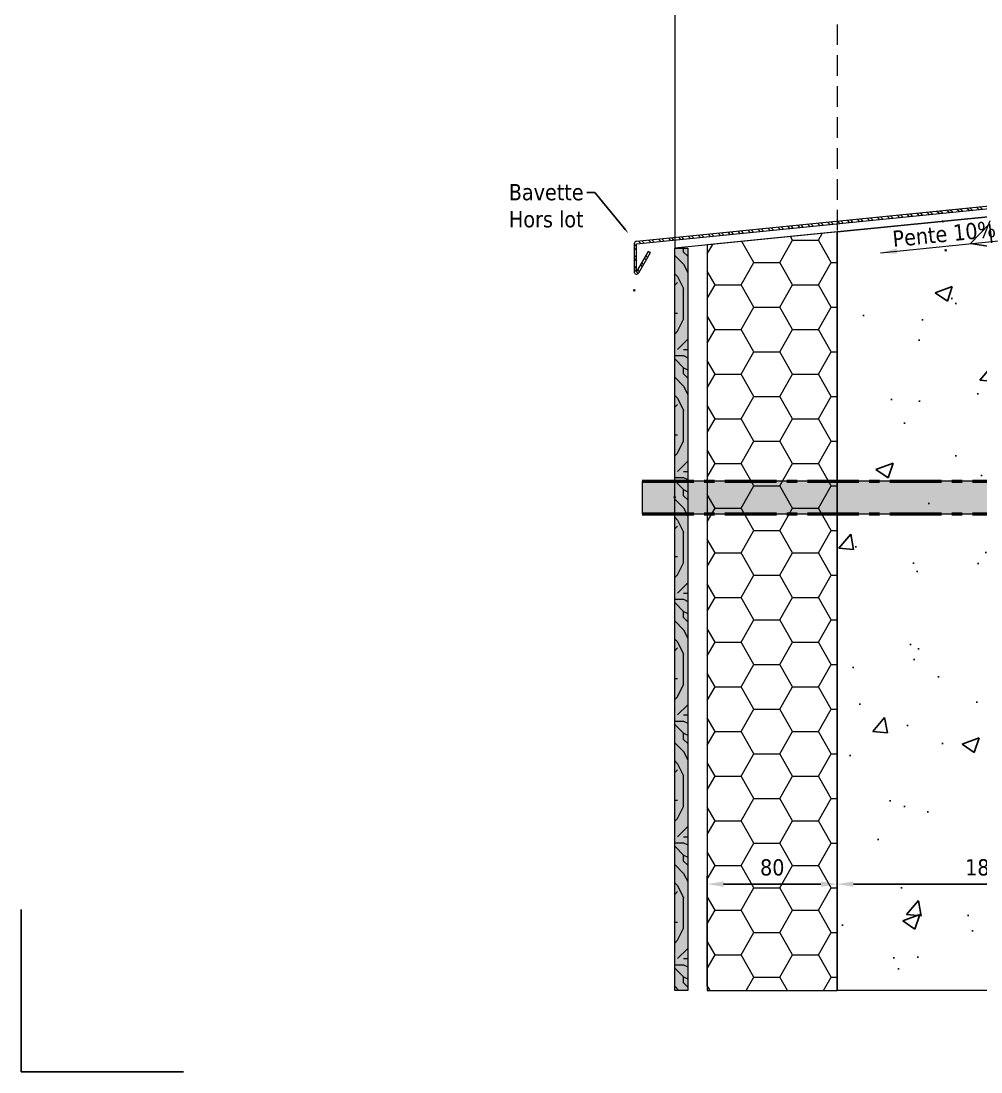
# Model space of a CAD drawing. Header units: millimetres. Extents: x -20000 to 230000, y -17405 to 24510.
# Drawn here: x 84318 to 84908, y -5177 to -4529 of the extents above; entities that cross this region are included whole.
import ezdxf
from ezdxf import colors
from ezdxf.entities.mleader import LeaderData, LeaderLine
from ezdxf.math import Vec2, Vec3

# ---------------------------------------------------------------- set-up
doc = ezdxf.new("R2010")
doc.units = ezdxf.units.MM
doc.header["$PDMODE"] = 35
doc.header["$PDSIZE"] = 0.5
doc.linetypes.add('AXES', pattern=[50.800000000000004, 31.75, -6.35, 6.35, -6.35])
doc.linetypes.add('CACHE', pattern=[9.524999999999999, 6.35, -3.175])
doc.layers.get('0').update_dxf_attribs({"lineweight": 13})
doc.layers.get('Defpoints').update_dxf_attribs({"true_color": 0xc2a584})
doc.layers.add('0 - Invisible', color=43, linetype='Continuous', lineweight=0, plot=False)
doc.layers.add('Intouchable', color=252, linetype='Continuous', lineweight=13, plot=False)
for name, color, linetype, lineweight in [('1 - Aluminium', 150, 'Continuous', 13), ('1 - Axe', 1, 'AXES', 0), ('1 - BETON', 251, 'Continuous', 25), ('1 - Bois', 44, 'Continuous', 13), ('1 - INTERROMPU', 253, 'CACHE', 13), ('1 - Isolant', 132, 'Continuous', 13), ('1 - Texte', 7, 'Continuous', 13), ('Texte', 7, 'Continuous', 13)]:
    doc.layers.add(name, color=color, linetype=linetype, lineweight=lineweight)
doc.layers.add('1 - Cache', color=7, linetype='Continuous', lineweight=0, true_color=0xffffff)
doc.styles.add('Texte Poralu', font='tahomabd.ttf')
doc.dimstyles.new('30 - 1000', dxfattribs={"dimtxt": 10, "dimasz": 10, "dimexe": 5, "dimexo": 2.5, "dimgap": 5, "dimtad": 1, "dimdec": 1, "dimtxsty": 'Texte Poralu', "dimcen": 5, "dimazin": 0, "dimtfac": 1, "dimtdec": 1, "dimtmove": 0, "dimatfit": 3, "dimfxl": 1, "dimarcsym": 0})

# ---------------------------------------------------------------- blocks, each defined once
blk = doc.blocks.new('Cadre centrage dessin')
at = {"layer": 'Defpoints'}
for p, q in [((-682.5, -906.5000000000127), (-682.5, -806.5000000000127)), ((-582.5, -906.5000000000127), (-682.5, -906.5000000000127))]:
    blk.add_line(p, q, dxfattribs=at)
blk = doc.blocks.new('*D1069')
at = {"layer": 'Defpoints', "color": 0, "lineweight": -2, "transparency": 16777216}
for p, q in [((85000.00002455604, -5028.767790660639), (85000.00002455604, -5065.842500952393)), ((84820.00002455682, -5113.767790660639), (84820.00002455682, -5055.842500952393)), ((84990.00002455604, -5060.842500952393), (84830.00002455682, -5060.842500952393))]:
    blk.add_line(p, q, dxfattribs=at)
at = {"layer": 'Defpoints', "color": 0, "transparency": 16777216}
for p in [(85000.00002455604, -5026.267790660639), (84820.00002455682, -5060.842500952393), (84820.00002455682, -5116.267790660639)]:
    blk.add_point(p, dxfattribs=at)
for points in [[(84830.00002455682, -5059.175834285726), (84830.00002455682, -5062.50916761906), (84820.00002455682, -5060.842500952393)], [(84990.00002455604, -5059.175834285726), (84990.00002455604, -5062.50916761906), (85000.00002455604, -5060.842500952393)]]:
    blk.add_solid(points, dxfattribs=at)
at = {"layer": 'Defpoints', "color": 0, "transparency": 16777216, "insert": (84910.00002455643, -5050.614159783823), "char_height": 10, "attachment_point": 5, "style": 'Texte Poralu'}
blk.add_mtext('180', dxfattribs=at)
blk = doc.blocks.new('*U893')
at = {"layer": '1 - Aluminium'}
h = blk.add_hatch(dxfattribs=at)
h.set_pattern_fill('ANSI32', color=256, scale=0.5, angle=90, style=0)
h.set_pattern_definition([(135, (-129.9999999991141, -12.99999999991141), (-3.367596045400933, -3.367596045400933), []), (135, (-129.9999999991141, -10.75493499991141), (-3.367596045400933, -3.367596045400933), [])])
edge = h.paths.add_edge_path()
edge.add_line((-1.5, 30), (-1.5, 6.382419153728577))
edge.add_line((-1.5, 6.382419153728577), (-253.6492555776456, -18.83250640403584))
edge.add_arc((-253.4999999991141, -20.32506218935086), 1.500000000000036, 95.71059313749826, 179.9999999999985)
edge.add_line((-254.9999999991141, -20.32506218935082), (-254.9999999991141, -37.46758084618267))
edge.add_arc((-253.4999999991141, -37.46758084618266), 1.500000000000028, 180.0000000000003, 329.9999999999998)
edge.add_line((-252.2009618934374, -38.21758084618267), (-244.9999999991141, -25.74514898184724))
edge.add_line((-244.9999999991141, -25.74514898184724), (-246.2990381047907, -24.99514898184724))
edge.add_line((-246.2990381047907, -24.99514898184724), (-253.4999999991141, -37.46758084618267))
edge.add_line((-253.4999999991141, -37.46758084618267), (-253.4999999991141, -20.32506218935097))
edge.add_line((-253.4999999991141, -20.32506218935097), (-1.350744421468505, 4.889863368413593))
edge.add_arc((-1.5, 6.382419153728577), 1.5, 275.7105931374996, 360)
edge.add_line((2.220446049250313e-16, 6.382419153728577), (0, 30))
edge.add_line((0, 30), (-1.5, 30))
at = {"layer": '0 - Invisible'}
blk.add_lwpolyline([(0, 0), (-229.9999999991141, -22.99999999991141)], dxfattribs=at)
blk.add_point((-254.9999999991141, -48.96758084618268), dxfattribs=at)
at = {"layer": '1 - Aluminium'}
blk.add_lwpolyline([(-1.5, 30), (-1.5, 6.382419153728577), (-253.6492555776456, -18.83250640403584, 0.3853135861201776), (-254.9999999991141, -20.32506218935082), (-254.9999999991141, -37.46758084618267, 0.7673269879789602), (-252.2009618934374, -38.21758084618267), (-244.9999999991141, -25.74514898184724), (-246.2990381047907, -24.99514898184724), (-253.4999999991141, -37.46758084618267), (-253.4999999991141, -20.32506218935097), (-1.350744421468502, 4.889863368413593, 0.3853135861201796), (2.220446049250313e-16, 6.382419153728577), (0, 30)], format="xyb", close=True, dxfattribs=at)
blk = doc.blocks.new('*D1072')
at = {"layer": 'Defpoints', "color": 0, "lineweight": -2, "transparency": 16777216}
for p, q in [((84740.00002455682, -5123.767790660635), (84740.00002455682, -5055.842500952396)), ((84820.00002455682, -5113.767790660639), (84820.00002455682, -5055.842500952396)), ((84810.00002455682, -5060.842500952396), (84750.00002455682, -5060.842500952396))]:
    blk.add_line(p, q, dxfattribs=at)
at = {"layer": 'Defpoints', "color": 0, "transparency": 16777216}
for p in [(84740.00002455682, -5060.842500952396), (84820.00002455682, -5116.267790660639), (84740.00002455682, -5126.267790660635)]:
    blk.add_point(p, dxfattribs=at)
for points in [[(84750.00002455682, -5059.175834285729), (84750.00002455682, -5062.509167619063), (84740.00002455682, -5060.842500952396)], [(84810.00002455682, -5059.175834285729), (84810.00002455682, -5062.509167619063), (84820.00002455682, -5060.842500952396)]]:
    blk.add_solid(points, dxfattribs=at)
at = {"layer": 'Defpoints', "color": 0, "transparency": 16777216, "insert": (84780.00002455682, -5050.614159783827), "char_height": 10, "attachment_point": 5, "style": 'Texte Poralu'}
blk.add_mtext('80', dxfattribs=at)
blk = doc.blocks.new('*U892')
at = {"layer": '1 - Bois'}
h = blk.add_hatch(dxfattribs=at)
h.set_pattern_fill('352', color=256, scale=75, style=0, pattern_type=2)
h.set_pattern_definition([(0, (458.250000000768, -17), (75, 75), [22.5, -52.5]), (0, (458.250000000768, -13.25), (75, 75), [22.5, -52.5]), (0, (462.000000000768, -5.75), (75, 75), [15, -60]), (0, (465.750000000768, 1.75), (75, 75), [11.25, -63.75]), (0, (465.750000000768, 9.25), (75, 75), [7.5, -67.5]), (0, (447.000000000768, 16.75), (75, 75), [3.75, -18.75, 3.75, -48.75]), (0, (458.250000000768, 20.5), (75, 75), [3.75, -30, 11.25, -30]), (0, (473.250000000768, 24.25), (75, 75), [3.75, -3.75, 3.75, -63.75]), (0, (469.500000000768, 28), (75, 75), [3.75, -71.25]), (0, (465.750000000768, 35.5), (75, 75), [11.25, -63.75]), (0, (465.750000000768, 43), (75, 75), [15, -60]), (0, (462.000000000768, 50.5), (75, 75), [18.75, -22.5, 3.75, -30]), (90, (432.000000000768, 5.5), (-74.99999999999999, 75), [3.75, -7.5, 18.75, -45]), (90, (435.750000000768, 13), (-74.99999999999999, 75), [3.75, -3.75, 11.25, -56.25]), (90, (439.500000000768, 43), (-74.99999999999999, 75), [7.5, -67.5]), (90, (443.250000000768, 13), (-74.99999999999999, 75), [15, -22.5, 3.75, -33.75]), (90, (447.000000000768, 54.25), (-74.99999999999999, 75), [3.75, -71.25]), (90, (450.750000000768, 16.75), (-74.99999999999999, 75), [11.25, -63.75]), (90, (458.250000000768, 20.5), (-74.99999999999999, 75), [7.5, -67.5]), (90, (465.750000000768, 20.5), (-74.99999999999999, 75), [3.75, -11.25, 11.25, -48.75]), (90, (469.500000000768, 24.25), (-74.99999999999999, 75), [3.75, -71.25]), (90, (473.250000000768, 9.25), (-74.99999999999999, 75), [10.5, -64.5]), (90, (477.000000000768, -5.75), (-74.99999999999999, 75), [7.5, -67.5]), (90, (484.500000000768, 24.25), (-74.99999999999999, 75), [3.75, -71.25]), (90, (492.000000000768, 20.5), (-74.99999999999999, 75), [11.25, -63.75]), (90, (499.500000000768, 20.5), (-74.99999999999999, 75), [11.25, -63.75]), (45, (488.250000000768, -9.5), (8.326672684688674e-15, 75.00000000142686), [5.30325, -5.30325, 5.30325, -90.15626715]), (45, (473.250000000768, 9.25), (8.326672684688674e-15, 75.00000000142686), [10.6065, -95.45951715]), (45, (443.250000000768, 46.75), (8.326672684688674e-15, 75.00000000142686), [10.6065, -95.45951715]), (45, (458.250000000768, 28), (8.326672684688674e-15, 75.00000000142686), [10.6065, -95.45951715]), (45, (462.000000000768, 13), (8.326672684688674e-15, 75.00000000142686), [10.6065, -95.45951715]), (45, (484.500000000768, -2), (8.326672684688674e-15, 75.00000000142686), [10.6065, -95.45951715]), (45, (477.000000000768, 1.75), (8.326672684688674e-15, 75.00000000142686), [15.9099, -90.15611715]), (45, (454.500000000768, 35.5), (8.326672684688674e-15, 75.00000000142686), [5.30325, -100.76276715]), (45, (450.750000000768, 43), (8.326672684688674e-15, 75.00000000142686), [5.30325, -100.76276715]), (45, (480.750000000768, 43), (8.326672684688674e-15, 75.00000000142686), [5.30325, -100.76276715]), (45, (450.750000000768, 5.5), (8.326672684688674e-15, 75.00000000142686), [5.30325, -100.76276715]), (45, (492.000000000768, 31.75), (8.326672684688674e-15, 75.00000000142686), [5.30325, -100.76276715]), (45, (465.750000000768, 24.25), (8.326672684688674e-15, 75.00000000142686), [5.30325, -100.76276715]), (45, (473.250000000768, 31.75), (8.326672684688674e-15, 75.00000000142686), [5.30325, -100.76276715]), (135, (469.500000000768, 16.75), (-75.00000000142686, 8.326672684688674e-15), [5.30325, -5.30325, 15.9099, -79.54961714999999]), (135, (480.750000000768, 16.75), (-75.00000000142686, 8.326672684688674e-15), [5.30325, -100.76276715]), (135, (480.750000000768, -9.5), (-75.00000000142686, 8.326672684688674e-15), [5.30325, -100.76276715]), (135, (465.750000000768, 9.25), (-75.00000000142686, 8.326672684688674e-15), [5.30325, -100.76276715]), (135, (477.000000000768, 24.25), (-75.00000000142686, 8.326672684688674e-15), [5.30325, -100.76276715]), (135, (458.250000000768, 5.5), (-75.00000000142686, 8.326672684688674e-15), [5.30325, -100.76276715]), (135, (488.250000000768, 5.5), (-75.00000000142686, 8.326672684688674e-15), [5.30325, -100.76276715]), (135, (435.750000000768, -17), (-75.00000000142686, 8.326672684688674e-15), [5.30325, -100.76276715]), (135, (439.500000000768, -13.25), (-75.00000000142686, 8.326672684688674e-15), [10.6065, -95.45951715]), (135, (443.250000000768, -9.5), (-75.00000000142686, 8.326672684688674e-15), [10.6065, -95.45951715]), (135, (450.750000000768, -9.5), (-75.00000000142686, 8.326672684688674e-15), [10.6065, -95.45951715]), (135, (454.500000000768, -2), (-75.00000000142686, 8.326672684688674e-15), [10.6065, -95.45951715]), (135, (484.500000000768, 28), (-75.00000000142686, 8.326672684688674e-15), [10.6065, -95.45951715]), (135, (499.500000000768, -9.5), (-75.00000000142686, 8.326672684688674e-15), [10.6065, -95.45951715]), (135, (503.250000000768, 50.5), (-75.00000000142686, 8.326672684688674e-15), [10.6065, -95.45951715]), (135, (503.250000000768, 43), (-75.00000000142686, 8.326672684688674e-15), [10.6065, -95.45951715]), (135, (495.750000000768, 39.25), (-75.00000000142686, 8.326672684688674e-15), [10.6065, -95.45951715]), (135, (443.250000000768, 39.25), (-75.00000000142686, 8.326672684688674e-15), [15.9099, -90.15611715]), (135, (492.000000000768, 31.75), (-75.00000000142686, 8.326672684688674e-15), [15.9099, -90.15611715]), (26.56505119999999, (450.750000000768, 54.25), (75.00000000000706, 3.000483611570459e-08), [8.385, -159.320098275]), (26.56505119999999, (450.750000000768, 16.75), (75.00000000000706, 3.000483611570459e-08), [8.385, -159.320098275]), (26.56505119999999, (458.250000000768, 39.25), (75.00000000000706, 3.000483611570459e-08), [8.385, -159.320098275]), (26.56505119999999, (480.750000000768, -13.25), (75.00000000000706, 3.000483611570459e-08), [8.385, -159.320098275]), (26.56505119999999, (477.000000000768, -5.75), (75.00000000000706, 3.000483611570459e-08), [8.385, -159.320098275]), (26.56505119999999, (454.500000000768, 9.25), (75.00000000000706, 3.000483611570459e-08), [8.385, -159.320098275]), (26.56505119999999, (454.500000000768, 46.75), (75.00000000000706, 3.000483611570459e-08), [8.385, -159.320098275]), (26.56505119999999, (477.000000000768, 24.25), (75.00000000000706, 3.000483611570459e-08), [16.77, -150.935098275]), (63.43494882, (477.000000000768, 35.5), (3.824898731075166e-09, 75.00000000000705), [8.38499999999998, -159.3200982749997]), (63.43494882, (488.250000000768, 13), (3.824898731075166e-09, 75.00000000000705), [8.38499999999998, -159.3200982749997]), (63.43494882, (450.750000000768, 28), (3.824898731075166e-09, 75.00000000000705), [8.38499999999998, -159.3200982749997]), (63.43494882, (435.750000000768, 31.75), (3.824898731075166e-09, 75.00000000000705), [8.38499999999998, -159.3200982749997]), (63.43494882, (480.750000000768, 16.75), (3.824898731075166e-09, 75.00000000000705), [8.38499999999998, -159.3200982749997]), (63.43494882, (473.250000000768, 16.75), (3.824898731075166e-09, 75.00000000000705), [8.38499999999998, -159.3200982749997]), (63.43494882, (443.250000000768, 28), (3.824898731075166e-09, 75.00000000000705), [16.76999999999996, -150.9350982749997]), (63.43494882, (499.500000000768, 1.75), (3.824898731075166e-09, 75.00000000000705), [16.76999999999996, -150.9350982749997]), (63.43494882, (492.000000000768, 5.5), (3.824898731075166e-09, 75.00000000000705), [16.76999999999996, -150.9350982749997]), (116.5650512, (432.000000000768, -5.75), (-3.000486109572265e-08, 75.00000000000705), [8.38499999999998, -159.3200982749997]), (116.5650512, (432.000000000768, 35.5), (-3.000486109572265e-08, 75.00000000000705), [8.38499999999998, -159.3200982749997]), (116.5650512, (447.000000000768, -17), (-3.000486109572265e-08, 75.00000000000705), [8.38499999999998, -159.3200982749997]), (116.5650512, (439.500000000768, 50.5), (-3.000486109572265e-08, 75.00000000000705), [8.38499999999998, -159.3200982749997]), (116.5650512, (447.000000000768, 5.5), (-3.000486109572265e-08, 75.00000000000705), [8.38499999999998, -159.3200982749997]), (116.5650512, (462.000000000768, 13), (-3.000486109572265e-08, 75.00000000000705), [8.38499999999998, -159.3200982749997]), (116.5650512, (469.500000000768, 28), (-3.000486109572265e-08, 75.00000000000705), [8.38499999999998, -159.3200982749997]), (116.5650512, (435.750000000768, -2), (2.408598827469133e-05, 75.00001205800363), [8.38499999999998, -159.3200982749997]), (116.5650512, (454.500000000768, 9.25), (-3.000486109572265e-08, 75.00000000000705), [8.38499999999998, -159.3200982749997]), (116.5650512, (477.000000000768, 1.75), (-3.000486109572265e-08, 75.00000000000705), [8.38499999999998, -159.3200982749997]), (116.5650512, (484.500000000768, 9.25), (-3.000486109572265e-08, 75.00000000000705), [8.38499999999998, -159.3200982749997]), (116.5650512, (499.500000000768, 31.75), (-3.000486109572265e-08, 75.00000000000705), [8.38499999999998, -159.3200982749997]), (116.5650512, (443.250000000768, 54.25), (-3.000486109572265e-08, 75.00000000000705), [8.38499999999998, -159.3200982749997]), (116.5650512, (432.000000000768, 50.5), (-3.000486109572265e-08, 75.00000000000705), [16.76999999999996, -150.9350982749997]), (116.5650512, (443.250000000768, -2), (-3.000486109572265e-08, 75.00000000000705), [16.76999999999996, -150.9350982749997]), (153.43494882, (432.000000000768, -13.25), (-75.00000000000705, 3.82492371109322e-09), [8.385, -159.320098275]), (153.43494882, (495.750000000768, -17), (-75.00000000000705, 3.82492371109322e-09), [8.385, -159.320098275]), (153.43494882, (492.000000000768, 20.5), (-75.00000000000705, 3.82492371109322e-09), [8.385, -159.320098275]), (153.43494882, (462.000000000768, -5.75), (-75.00000000000705, 3.82492371109322e-09), [8.385, -159.320098275]), (153.43494882, (458.250000000768, -13.25), (-75.00000000000705, 3.82492371109322e-09), [8.385, -159.320098275]), (153.43494882, (465.750000000768, 1.75), (-75.00000000000705, 3.82492371109322e-09), [8.385, -159.320098275]), (153.43494882, (488.250000000768, 46.75), (-75.00000000000705, 3.82492371109322e-09), [8.385, -159.320098275]), (153.43494882, (495.750000000768, 50.5), (-75.00000000000705, 3.82492371109322e-09), [16.77, -150.935098275])])
h.paths.add_polyline_path([(0, 0), (457.000000000768, 0), (457.000000000768, 8), (0, 8)])
at = {"layer": '1 - Cache'}
h = blk.add_hatch(color=256, dxfattribs=at)
h.dxf.hatch_style = 2
h.paths.add_polyline_path([(0, 0), (457.000000000768, 0), (457.000000000768, 8), (0, 8)])
at = {"layer": '1 - Bois'}
blk.add_lwpolyline([(0, 0), (457.000000000768, 0), (457.000000000768, 8), (0, 8)], close=True, dxfattribs=at)
blk = doc.blocks.new('*U891')
at = {"layer": '1 - Isolant'}
h = blk.add_hatch(dxfattribs=at)
h.set_pattern_fill('HONEY', color=256, scale=5, style=0)
h.set_pattern_definition([(0, (19.99999999999997, -265.0000000007631), (23.8125, 13.748153225), [15.875, -31.75]), (120, (19.99999999999997, -265.0000000007631), (-23.81249994797095, 13.74815331511695), [15.87499999999992, -31.74999999999984]), (59.99999999999999, (19.99999999999997, -265.0000000007631), (5.202904551637744e-08, 27.49630654011694), [-31.75, 15.875])])
h.paths.add_polyline_path([(-8.578650828041227e-14, -467.0000000007631), (0, 0), (-79.99999999999994, -7.999999999999996), (-80, -467.0000000007631)])
at = {"layer": '0 - Invisible'}
blk.add_lwpolyline([(-80, -467.0000000007631), (-8.578650828041227e-14, -467.0000000007631)], dxfattribs=at)
at = {"layer": '1 - Isolant'}
blk.add_lwpolyline([(-8.578650828041227e-14, -467.0000000007631), (0, 0), (-79.99999999999994, -7.999999999999996), (-80, -467.0000000007631)], dxfattribs=at)
blk = doc.blocks.new('*U228')
at = {"layer": '1 - Cache'}
blk.add_hatch(color=256, dxfattribs=at).paths.add_polyline_path([(-20, -10), (400.0000000000182, -10), (400.0000000000182, 10), (-20, 10)])
at = {"layer": '0 - Invisible'}
blk.add_lwpolyline([(-20, -10), (400.0000000000182, -10), (400.0000000000182, 10), (-20, 10)], close=True, dxfattribs=at)
for p in [(0, 0), (380.0000000000182, 0)]:
    blk.add_point(p, dxfattribs=at)
at = {"layer": '1 - Axe', "lineweight": 50}
for p, q in [((-20, 10), (400.0000000000182, 10)), ((-20, -10), (400.0000000000182, -10))]:
    blk.add_line(p, q, dxfattribs=at)
blk = doc.blocks.new('*U614')
at = {"layer": '0 - Invisible'}
for p in [(0, 0), (1.782078862990602, -17.82078862990238)]:
    blk.add_point(p, dxfattribs=at)
at = {"layer": 'Texte', "insert": (1.284560267886263, -12.84560267885354), "char_height": 10, "attachment_point": 8, "rotation": 5.710593137499643, "style": 'Texte Poralu'}
blk.add_mtext('Pente 10%', dxfattribs=at)
at = {"layer": 'Texte'}
blk.add_leader([(-38.26816804295959, -19.31334441521903), (41.33480717384009, -11.3530468935387)], dimstyle='30 - 1000', override={"dimgap": 2, "dimtad": 0}, dxfattribs=at)
blk = doc.blocks.new('*U886')
at = {"layer": '1 - BETON'}
h = blk.add_hatch(dxfattribs=at)
h.set_pattern_fill('CONCRETE', color=256, scale=15, style=0, pattern_type=2)
h.set_pattern_definition([(49.99999999999999, (110.0000000008331, -106.9999999999127), (107.589027390113, -9.412820247389266), [11.25, -123.75]), (355, (110.0000000008331, -106.9999999999127), (-20.81270004195, 112.8288200550018), [9, -99]), (100.4514, (118.9657520008331, -107.7844009999127), (86.77640725710323, 103.415931309143), [9.5610285, -105.1713168]), (46.18420000000002, (110.0000000008331, -76.99999999991269), (160.0861572938467, -24.82785214935271), [16.87499999999967, -185.6249999999974]), (96.6356, (123.3405117508331, -79.0689960499127), (140.1994058323055, 146.1176806350663), [14.3415432, -157.75695]), (351.1842, (110.0000000008331, -76.99999999991269), (140.1992917700441, 146.1177901387987), [13.5, -148.5]), (21, (125.0000000008331, -84.49999999991269), (89.53605781776925, -60.39283359980082), [11.25, -123.75]), (326.0000000000001, (125.0000000008331, -84.49999999991269), (36.49729978823726, 108.772506757028), [9, -99]), (71.4514, (132.4613349508331, -89.53274089991265), (126.0333942872235, 48.37957450649286), [9.5610285, -105.1713168]), (37.50000000000001, (110.0000000008331, -106.9999999999127), (1.8239782975936, 49.93407807469672), [0, -97.8, 0, -100.5, 0, -99.375]), (7.499999999999999, (110.0000000008331, -106.9999999999127), (39.46043061632229, 59.16175678235403), [0, -57.3, 0, -95.55, 0, -37.875]), (327.5, (76.5500000008331, -106.9999999999127), (80.07336542586135, -3.383230760156963), [0, -37.5, 0, -117, 0, -155.25]), (317.5, (61.55000000083309, -106.9999999999127), (87.47792540135794, 15.01574734984766), [0, -48.75, 0, -77.69999999999999, 0, -110.25])])
h.paths.add_polyline_path([(-143.1519566087397, -56.47670254198381), (-153.2681680425412, -55.8133444151772), (-143.483635672143, -53.15991190795052)], flags=8)
edge = h.paths.add_edge_path(flags=0)
edge.add_line((-143.3177961404413, -54.81830722496716), (-73.66519282574154, -47.85304689349687))
h.paths.add_polyline_path([(-154.6117021398676, -58.5934676324843), (-72.09846032577867, -50.34214345107541), (-74.24791440389178, -28.84760266994424), (-156.7611562179807, -37.09892685135313)], flags=24)
h.paths.add_polyline_path([(400, -410), (300.0000000000036, -509.9999999999964), (-179.9999999991669, -510), (-179.9999999991633, -42.99999999991633), (-50, -30), (-50, 0), (0, 0), (0, -410)])
at = {"layer": '0 - Invisible'}
blk.add_lwpolyline([(400, -410), (300.0000000000036, -509.9999999999964), (-179.9999999991669, -510)], dxfattribs=at)
at = {"layer": '1 - BETON'}
blk.add_lwpolyline([(400, -410), (0, -410), (0, 0), (-50, 0), (-50, -30), (-179.9999999991633, -42.99999999991633), (-179.9999999991669, -510)], dxfattribs=at)
blk.add_blockref('*U614', (-114.9999999995816, -36.49999999995816))

msp = doc.modelspace()

# ---------------------------------------------------------------- linework, layer by layer
at = {"layer": '1 - Bois'}
msp.add_line((84720.00002455694, -3855.668358777183), (84720.00002455692, -4669.267790659867), dxfattribs=at)
at = {"layer": '1 - INTERROMPU', "ltscale": 2}
msp.add_line((84820.00002455694, -3845.668358777183), (84820.00002455688, -4659.267790659872), dxfattribs=at)

# ---------------------------------------------------------------- block references
for name, p in [('*U893', (84950.00002455604, -4646.267790659956)), ('*U886', (85000.00002455604, -4616.267790659956)), ('*U891', (84820.00002455688, -4659.267790659872)), ('*U228', (84720.00002455692, -4822.755639055627))]:
    msp.add_blockref(name, p)
at = {"xscale": -1, "rotation": 270}
msp.add_blockref('*U892', (84720.00002455692, -5126.267790660635), dxfattribs=at)
at = {"layer": 'Intouchable'}
msp.add_blockref('Cadre centrage dessin', (85000, -4270.003379446438), dxfattribs=at)

# ---------------------------------------------------------------- dimensions: what is measured, and where the dimension line sits
at = {"layer": 'Defpoints'}
for base, p1, p2, picture, middle in [((84820.00002455682, -5060.842500952393), (85000.00002455604, -5026.267790660639), (84820.00002455682, -5116.267790660639), '*D1069', (84910.00002455643, -5050.614159783823)), ((84740.00002455682, -5060.842500952396), (84820.00002455682, -5116.267790660639), (84740.00002455682, -5126.267790660635), '*D1072', (84780.00002455682, -5050.614159783827))]:
    dim = msp.add_linear_dim(base=base, p1=p1, p2=p2, dimstyle='30 - 1000', dxfattribs=at)
    dim.commit()
    dim.dimension.update_dxf_attribs({"geometry": picture, "text_midpoint": middle})

# ---------------------------------------------------------------- leaders
at = {"layer": '1 - Texte'}
ml = msp.add_multileader_mtext('Standard', dxfattribs=at)
ml.set_content('Bavette\\PHors lot', color=256, style='Texte Poralu')
ml.set_leader_properties()
ml.build(insert=Vec2(0, 0))
ml.multileader.update_dxf_attribs({"dogleg_length": 5})
ctx = ml.context
ctx.base_point, ctx.char_height, ctx.plane_origin = Vec3(84608.51615796595, -4634.901107464194), 10, Vec3(84691.07060859987, -4603.066675932251)
ctx.text_align_type = 2
notes = []
notes.append((ctx, [(0, (1, 1, 0), (84670.84725266037, -4634.901107464194), (-1, 0), 5, [(0, [(84691.36150057305, -4660.055595662168)], 0, [])])]))
ctx.mtext.insert, ctx.mtext.alignment, ctx.mtext.flow_direction = Vec3(84663.84725266037, -4629.783578921548), 3, 5
for ctx, leaders in notes:
    for number, flags, end, landing, length, lines in leaders:
        leader = LeaderData()
        leader.index, (leader.has_last_leader_line, leader.has_dogleg_vector, leader.attachment_direction) = number, flags
        leader.last_leader_point, leader.dogleg_vector, leader.dogleg_length = Vec3(end), Vec3(landing), length
        for number, points, colour, breaks in lines:
            line = LeaderLine()
            line.index, line.vertices, line.color, line.breaks = number, Vec3.list(points), colors.encode_raw_color(colour), breaks
            leader.lines.append(line)
        ctx.leaders.append(leader)

doc.saveas('drawing.dxf')
